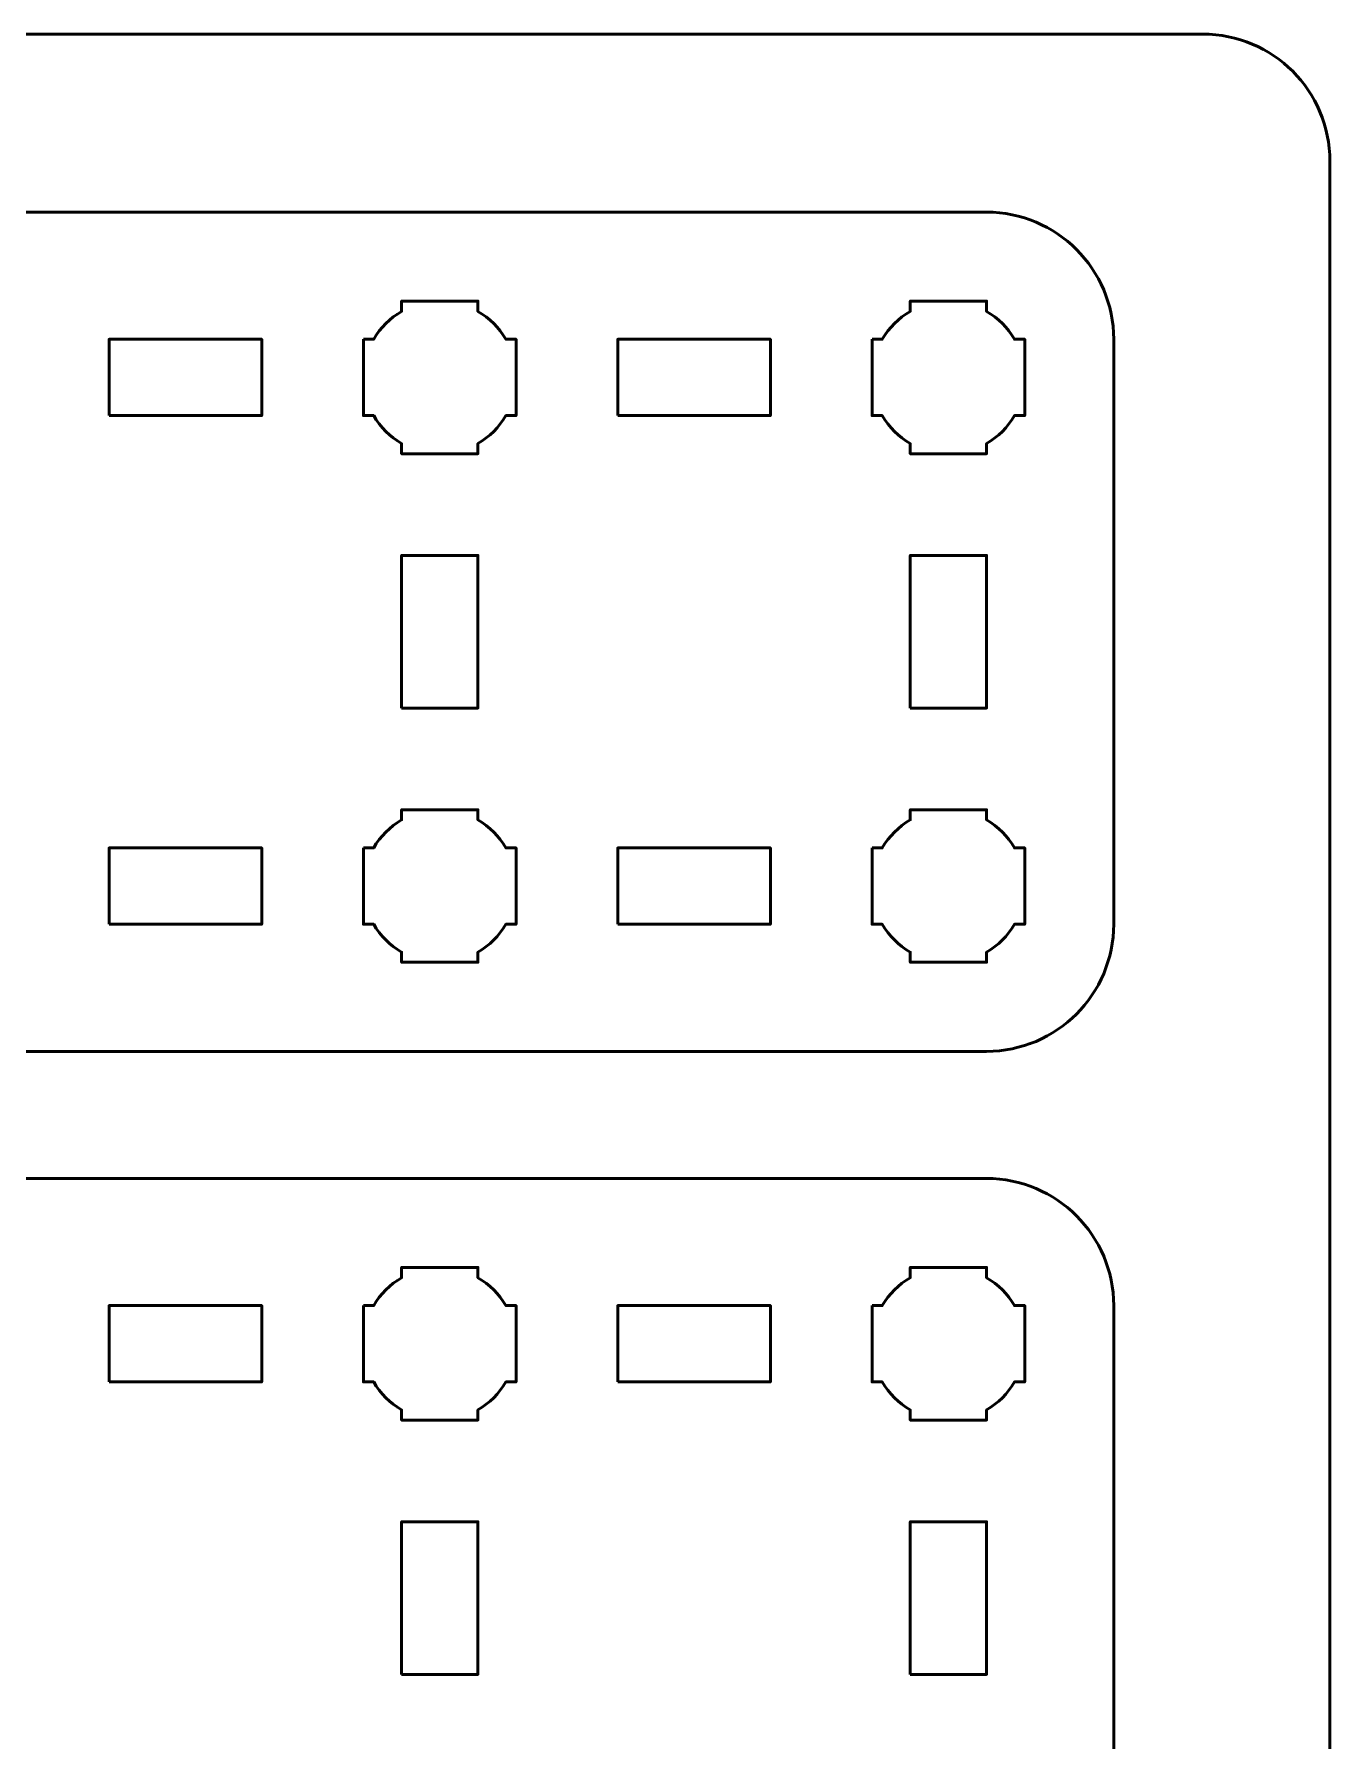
# Model space of a CAD drawing. Header units: centimetres. Extents: x -21 to 0, y -29.7 to 0.
# Drawn here: x -5.09 to 0, y -6.71 to 0 of the extents above; entities that cross this region are included whole.
import ezdxf

# ---------------------------------------------------------------- set-up
doc = ezdxf.new("R2010")
doc.units = ezdxf.units.CM
doc.header["$MEASUREMENT"] = 0
doc.layers.add('Layer 1', color=7, linetype='Continuous')

msp = doc.modelspace()

# ---------------------------------------------------------------- linework, layer by layer
at = {"layer": 'Layer 1', "lineweight": 53}
for points in [[(-4.8, -1.5), (-4.2, -1.5), (-4.2, -1.2), (-4.8, -1.2), (-4.8, -1.5)], [(-2.8, -1.5), (-2.2, -1.5), (-2.2, -1.2), (-2.8, -1.2), (-2.8, -1.5)], [(-3.65, -2.65), (-3.35, -2.65), (-3.35, -2.05), (-3.65, -2.05), (-3.65, -2.65)], [(-1.65, -2.65), (-1.35, -2.65), (-1.35, -2.05), (-1.65, -2.05), (-1.65, -2.65)], [(-4.8, -3.5), (-4.2, -3.5), (-4.2, -3.2), (-4.8, -3.2), (-4.8, -3.5)], [(-2.8, -3.5), (-2.2, -3.5), (-2.2, -3.2), (-2.8, -3.2), (-2.8, -3.5)], [(-4.8, -5.3), (-4.2, -5.3), (-4.2, -5), (-4.8, -5), (-4.8, -5.3)], [(-2.8, -5.3), (-2.2, -5.3), (-2.2, -5), (-2.8, -5), (-2.8, -5.3)], [(-3.65, -6.45), (-3.35, -6.45), (-3.35, -5.85), (-3.65, -5.85), (-3.65, -6.45)], [(-1.65, -6.45), (-1.35, -6.45), (-1.35, -5.85), (-1.65, -5.85), (-1.65, -6.45)]]:
    msp.add_lwpolyline(points, close=True, dxfattribs=at)
at = {"layer": 'Layer 1', "color": 1, "lineweight": 53}
msp.add_open_spline([(-21.00003, -29.19995), (-21.00003, -29.19995), (-21.00003, -5.89992), (-21.00003, -5.89992), (-21.00003, -5.89992), (-21.00003, -5.81709), (-20.93286, -5.74992), (-20.85003, -5.74992), (-20.85003, -5.74992), (-20.7672, -5.74992), (-20.70003, -5.68275), (-20.70003, -5.59992), (-20.70003, -5.59992), (-20.70003, -5.51709), (-20.7672, -5.44992), (-20.85003, -5.44992), (-20.85003, -5.44992), (-20.93286, -5.44992), (-21.00003, -5.38275), (-21.00003, -5.29992), (-21.00003, -5.29992), (-21.00003, -5.21709), (-20.93286, -5.14992), (-20.85003, -5.14992), (-20.85003, -5.14992), (-20.7672, -5.14992), (-20.70003, -5.08275), (-20.70003, -4.99992), (-20.70003, -4.99992), (-20.70003, -4.91709), (-20.7672, -4.84992), (-20.85003, -4.84992), (-20.85003, -4.84992), (-20.93286, -4.84992), (-21.00003, -4.78275), (-21.00003, -4.69992), (-21.00003, -4.69992), (-21.00003, -4.61709), (-20.93286, -4.54992), (-20.85003, -4.54992), (-20.85003, -4.54992), (-20.7672, -4.54992), (-20.70003, -4.48275), (-20.70003, -4.39992), (-20.70003, -4.39992), (-20.70003, -4.31709), (-20.7672, -4.24992), (-20.85003, -4.24992), (-20.85003, -4.24992), (-20.93286, -4.24992), (-21.00003, -4.18275), (-21.00003, -4.09992), (-21.00003, -4.09992), (-21.00003, -4.01709), (-20.93286, -3.94992), (-20.85003, -3.94992), (-20.85003, -3.94992), (-20.7672, -3.94992), (-20.70003, -3.88275), (-20.70003, -3.79992), (-20.70003, -3.79992), (-20.70003, -3.71709), (-20.7672, -3.64992), (-20.85003, -3.64992), (-20.85003, -3.64992), (-20.93286, -3.64992), (-21.00003, -3.58275), (-21.00003, -3.49992), (-21.00003, -3.49992), (-21.00003, -3.41709), (-20.93286, -3.34992), (-20.85003, -3.34992), (-20.85003, -3.34992), (-20.7672, -3.34992), (-20.70003, -3.28275), (-20.70003, -3.19992), (-20.70003, -3.19992), (-20.70003, -3.11709), (-20.7672, -3.04992), (-20.85003, -3.04992), (-20.85003, -3.04992), (-20.93286, -3.04992), (-21.00003, -2.98275), (-21.00003, -2.89992), (-21.00003, -2.89992), (-21.00003, -2.81709), (-20.93286, -2.74992), (-20.85003, -2.74992), (-20.85003, -2.74992), (-20.7672, -2.74992), (-20.70003, -2.68275), (-20.70003, -2.59992), (-20.70003, -2.59992), (-20.70003, -2.51709), (-20.7672, -2.44992), (-20.85003, -2.44992), (-20.85003, -2.44992), (-20.93286, -2.44992), (-21.00003, -2.38275), (-21.00003, -2.29992), (-21.00003, -2.29992), (-21.00003, -2.21709), (-20.93286, -2.14992), (-20.85003, -2.14992), (-20.85003, -2.14992), (-20.7672, -2.14992), (-20.70003, -2.08275), (-20.70003, -1.99992), (-20.70003, -1.99992), (-20.70003, -1.91709), (-20.7672, -1.84992), (-20.85003, -1.84992), (-20.85003, -1.84992), (-20.93286, -1.84992), (-21.00003, -1.78275), (-21.00003, -1.69992), (-21.00003, -1.69992), (-21.00003, -1.61709), (-20.93286, -1.54992), (-20.85003, -1.54992), (-20.85003, -1.54992), (-20.7672, -1.54992), (-20.70003, -1.48275), (-20.70003, -1.39992), (-20.70003, -1.39992), (-20.70003, -1.31709), (-20.7672, -1.24992), (-20.85003, -1.24992), (-20.85003, -1.24992), (-20.93286, -1.24992), (-21.00003, -1.18275), (-21.00003, -1.09992), (-21.00003, -1.09992), (-21.00003, -1.09992), (-21.00003, -0.49992), (-21.00003, -0.49992), (-21.00003, -0.49992), (-21.00003, -0.22295), (-20.77694, 0.00004), (-20.49994, 0.00004), (-20.49994, 0.00004), (-20.49994, 0.00004), (-0.50008, 0.00004), (-0.50008, 0.00004), (-0.50008, 0.00004), (-0.22294, 0.00004), (0.00002, -0.22295), (0.00002, -0.49992), (0.00002, -0.49992), (0.00002, -0.49992), (0.00002, -29.19995), (0.00002, -29.19995), (0.00002, -29.19995), (0.00002, -29.47695), (-0.22294, -29.70004), (-0.50008, -29.70004), (-0.50008, -29.70004), (-0.50008, -29.70004), (-20.49994, -29.70004), (-20.49994, -29.70004), (-20.49994, -29.70004), (-20.77694, -29.70004), (-21.00003, -29.47695), (-21.00003, -29.19995)], degree=3, knots=[0, 0, 0, 0, 0.0243902, 0.0243902, 0.0243902, 0.0243902, 0.0487805, 0.0487805, 0.0487805, 0.0487805, 0.0731707, 0.0731707, 0.0731707, 0.0731707, 0.097561, 0.097561, 0.097561, 0.097561, 0.1219512, 0.1219512, 0.1219512, 0.1219512, 0.1463415, 0.1463415, 0.1463415, 0.1463415, 0.1707317, 0.1707317, 0.1707317, 0.1707317, 0.195122, 0.195122, 0.195122, 0.195122, 0.2195122, 0.2195122, 0.2195122, 0.2195122, 0.2439024, 0.2439024, 0.2439024, 0.2439024, 0.2682927, 0.2682927, 0.2682927, 0.2682927, 0.2926829, 0.2926829, 0.2926829, 0.2926829, 0.3170732, 0.3170732, 0.3170732, 0.3170732, 0.3414634, 0.3414634, 0.3414634, 0.3414634, 0.3658537, 0.3658537, 0.3658537, 0.3658537, 0.3902439, 0.3902439, 0.3902439, 0.3902439, 0.4146341, 0.4146341, 0.4146341, 0.4146341, 0.4390244, 0.4390244, 0.4390244, 0.4390244, 0.4634146, 0.4634146, 0.4634146, 0.4634146, 0.4878049, 0.4878049, 0.4878049, 0.4878049, 0.5121951, 0.5121951, 0.5121951, 0.5121951, 0.5365854, 0.5365854, 0.5365854, 0.5365854, 0.5609756, 0.5609756, 0.5609756, 0.5609756, 0.5853659, 0.5853659, 0.5853659, 0.5853659, 0.6097561, 0.6097561, 0.6097561, 0.6097561, 0.6341463, 0.6341463, 0.6341463, 0.6341463, 0.6585366, 0.6585366, 0.6585366, 0.6585366, 0.6829268, 0.6829268, 0.6829268, 0.6829268, 0.7073171, 0.7073171, 0.7073171, 0.7073171, 0.7317073, 0.7317073, 0.7317073, 0.7317073, 0.7560976, 0.7560976, 0.7560976, 0.7560976, 0.7804878, 0.7804878, 0.7804878, 0.7804878, 0.804878, 0.804878, 0.804878, 0.804878, 0.8292683, 0.8292683, 0.8292683, 0.8292683, 0.8536585, 0.8536585, 0.8536585, 0.8536585, 0.8780488, 0.8780488, 0.8780488, 0.8780488, 0.902439, 0.902439, 0.902439, 0.902439, 0.9268293, 0.9268293, 0.9268293, 0.9268293, 0.9512195, 0.9512195, 0.9512195, 0.9512195, 0.9756098, 0.9756098, 0.9756098, 0.9756098, 1, 1, 1, 1], dxfattribs=at)
at = {"layer": 'Layer 1', "color": 3, "lineweight": 53}
for points in [[(-10.15, -3.5), (-10.15, -3.5), (-10.15, -1.2), (-10.15, -1.2), (-10.15, -1.2), (-10.15, -0.92391), (-9.92609, -0.7), (-9.65, -0.7), (-9.65, -0.7), (-9.65, -0.7), (-1.35, -0.7), (-1.35, -0.7), (-1.35, -0.7), (-1.07391, -0.7), (-0.85, -0.92391), (-0.85, -1.2), (-0.85, -1.2), (-0.85, -1.2), (-0.85, -3.5), (-0.85, -3.5), (-0.85, -3.5), (-0.85, -3.77609), (-1.07391, -4), (-1.35, -4), (-1.35, -4), (-1.35, -4), (-9.65, -4), (-9.65, -4), (-9.65, -4), (-9.92609, -4), (-10.15, -3.77609), (-10.15, -3.5)], [(-10.15, -9.3), (-10.15, -9.3), (-10.15, -5), (-10.15, -5), (-10.15, -5), (-10.15, -4.72391), (-9.92609, -4.5), (-9.65, -4.5), (-9.65, -4.5), (-9.65, -4.5), (-1.35, -4.5), (-1.35, -4.5), (-1.35, -4.5), (-1.07391, -4.5), (-0.85, -4.72391), (-0.85, -5), (-0.85, -5), (-0.85, -5), (-0.85, -9.3), (-0.85, -9.3), (-0.85, -9.3), (-0.85, -9.57609), (-1.07391, -9.8), (-1.35, -9.8), (-1.35, -9.8), (-1.35, -9.8), (-9.65, -9.8), (-9.65, -9.8), (-9.65, -9.8), (-9.92609, -9.8), (-10.15, -9.57609), (-10.15, -9.3)]]:
    msp.add_open_spline(points, degree=3, knots=[0, 0, 0, 0, 0.125, 0.125, 0.125, 0.125, 0.25, 0.25, 0.25, 0.25, 0.375, 0.375, 0.375, 0.375, 0.5, 0.5, 0.5, 0.5, 0.625, 0.625, 0.625, 0.625, 0.75, 0.75, 0.75, 0.75, 0.875, 0.875, 0.875, 0.875, 1, 1, 1, 1], dxfattribs=at)
at = {"layer": 'Layer 1', "lineweight": 53}
for points in [[(-3.8, -1.2), (-3.8, -1.2), (-3.75985, -1.2), (-3.75985, -1.2), (-3.75985, -1.2), (-3.7335, -1.15447), (-3.69553, -1.1165), (-3.65, -1.09015), (-3.65, -1.09015), (-3.65, -1.09015), (-3.65, -1.05), (-3.65, -1.05), (-3.65, -1.05), (-3.65, -1.05), (-3.5, -1.05), (-3.5, -1.05), (-3.5, -1.05), (-3.5, -1.05), (-3.35, -1.05), (-3.35, -1.05), (-3.35, -1.05), (-3.35, -1.05), (-3.35, -1.09015), (-3.35, -1.09015), (-3.35, -1.09015), (-3.30447, -1.1165), (-3.2665, -1.15447), (-3.24015, -1.2), (-3.24015, -1.2), (-3.24015, -1.2), (-3.2, -1.2), (-3.2, -1.2), (-3.2, -1.2), (-3.2, -1.2), (-3.2, -1.35), (-3.2, -1.35), (-3.2, -1.35), (-3.2, -1.35), (-3.2, -1.5), (-3.2, -1.5), (-3.2, -1.5), (-3.2, -1.5), (-3.24015, -1.5), (-3.24015, -1.5), (-3.24015, -1.5), (-3.2665, -1.54553), (-3.30447, -1.5835), (-3.35, -1.60985), (-3.35, -1.60985), (-3.35, -1.60985), (-3.35, -1.65), (-3.35, -1.65), (-3.35, -1.65), (-3.35, -1.65), (-3.5, -1.65), (-3.5, -1.65), (-3.5, -1.65), (-3.5, -1.65), (-3.65, -1.65), (-3.65, -1.65), (-3.65, -1.65), (-3.65, -1.65), (-3.65, -1.60985), (-3.65, -1.60985), (-3.65, -1.60985), (-3.69553, -1.5835), (-3.7335, -1.54553), (-3.75985, -1.5), (-3.75985, -1.5), (-3.75985, -1.5), (-3.8, -1.5), (-3.8, -1.5), (-3.8, -1.5), (-3.8, -1.5), (-3.8, -1.35), (-3.8, -1.35), (-3.8, -1.35), (-3.8, -1.35), (-3.8, -1.2), (-3.8, -1.2)], [(-1.8, -1.2), (-1.8, -1.2), (-1.75985, -1.2), (-1.75985, -1.2), (-1.75985, -1.2), (-1.7335, -1.15447), (-1.69553, -1.1165), (-1.65, -1.09015), (-1.65, -1.09015), (-1.65, -1.09015), (-1.65, -1.05), (-1.65, -1.05), (-1.65, -1.05), (-1.65, -1.05), (-1.5, -1.05), (-1.5, -1.05), (-1.5, -1.05), (-1.5, -1.05), (-1.35, -1.05), (-1.35, -1.05), (-1.35, -1.05), (-1.35, -1.05), (-1.35, -1.09015), (-1.35, -1.09015), (-1.35, -1.09015), (-1.30447, -1.1165), (-1.2665, -1.15447), (-1.24015, -1.2), (-1.24015, -1.2), (-1.24015, -1.2), (-1.2, -1.2), (-1.2, -1.2), (-1.2, -1.2), (-1.2, -1.2), (-1.2, -1.35), (-1.2, -1.35), (-1.2, -1.35), (-1.2, -1.35), (-1.2, -1.5), (-1.2, -1.5), (-1.2, -1.5), (-1.2, -1.5), (-1.24015, -1.5), (-1.24015, -1.5), (-1.24015, -1.5), (-1.2665, -1.54553), (-1.30447, -1.5835), (-1.35, -1.60985), (-1.35, -1.60985), (-1.35, -1.60985), (-1.35, -1.65), (-1.35, -1.65), (-1.35, -1.65), (-1.35, -1.65), (-1.5, -1.65), (-1.5, -1.65), (-1.5, -1.65), (-1.5, -1.65), (-1.65, -1.65), (-1.65, -1.65), (-1.65, -1.65), (-1.65, -1.65), (-1.65, -1.60985), (-1.65, -1.60985), (-1.65, -1.60985), (-1.69553, -1.5835), (-1.7335, -1.54553), (-1.75985, -1.5), (-1.75985, -1.5), (-1.75985, -1.5), (-1.8, -1.5), (-1.8, -1.5), (-1.8, -1.5), (-1.8, -1.5), (-1.8, -1.35), (-1.8, -1.35), (-1.8, -1.35), (-1.8, -1.35), (-1.8, -1.2), (-1.8, -1.2)], [(-3.8, -3.2), (-3.8, -3.2), (-3.75985, -3.2), (-3.75985, -3.2), (-3.75985, -3.2), (-3.7335, -3.15447), (-3.69553, -3.1165), (-3.65, -3.09015), (-3.65, -3.09015), (-3.65, -3.09015), (-3.65, -3.05), (-3.65, -3.05), (-3.65, -3.05), (-3.65, -3.05), (-3.5, -3.05), (-3.5, -3.05), (-3.5, -3.05), (-3.5, -3.05), (-3.35, -3.05), (-3.35, -3.05), (-3.35, -3.05), (-3.35, -3.05), (-3.35, -3.09015), (-3.35, -3.09015), (-3.35, -3.09015), (-3.30447, -3.1165), (-3.2665, -3.15447), (-3.24015, -3.2), (-3.24015, -3.2), (-3.24015, -3.2), (-3.2, -3.2), (-3.2, -3.2), (-3.2, -3.2), (-3.2, -3.2), (-3.2, -3.35), (-3.2, -3.35), (-3.2, -3.35), (-3.2, -3.35), (-3.2, -3.5), (-3.2, -3.5), (-3.2, -3.5), (-3.2, -3.5), (-3.24015, -3.5), (-3.24015, -3.5), (-3.24015, -3.5), (-3.2665, -3.54553), (-3.30447, -3.5835), (-3.35, -3.60985), (-3.35, -3.60985), (-3.35, -3.60985), (-3.35, -3.65), (-3.35, -3.65), (-3.35, -3.65), (-3.35, -3.65), (-3.5, -3.65), (-3.5, -3.65), (-3.5, -3.65), (-3.5, -3.65), (-3.65, -3.65), (-3.65, -3.65), (-3.65, -3.65), (-3.65, -3.65), (-3.65, -3.60985), (-3.65, -3.60985), (-3.65, -3.60985), (-3.69553, -3.5835), (-3.7335, -3.54553), (-3.75985, -3.5), (-3.75985, -3.5), (-3.75985, -3.5), (-3.8, -3.5), (-3.8, -3.5), (-3.8, -3.5), (-3.8, -3.5), (-3.8, -3.35), (-3.8, -3.35), (-3.8, -3.35), (-3.8, -3.35), (-3.8, -3.2), (-3.8, -3.2)], [(-1.8, -3.2), (-1.8, -3.2), (-1.75985, -3.2), (-1.75985, -3.2), (-1.75985, -3.2), (-1.7335, -3.15447), (-1.69553, -3.1165), (-1.65, -3.09015), (-1.65, -3.09015), (-1.65, -3.09015), (-1.65, -3.05), (-1.65, -3.05), (-1.65, -3.05), (-1.65, -3.05), (-1.5, -3.05), (-1.5, -3.05), (-1.5, -3.05), (-1.5, -3.05), (-1.35, -3.05), (-1.35, -3.05), (-1.35, -3.05), (-1.35, -3.05), (-1.35, -3.09015), (-1.35, -3.09015), (-1.35, -3.09015), (-1.30447, -3.1165), (-1.2665, -3.15447), (-1.24015, -3.2), (-1.24015, -3.2), (-1.24015, -3.2), (-1.2, -3.2), (-1.2, -3.2), (-1.2, -3.2), (-1.2, -3.2), (-1.2, -3.35), (-1.2, -3.35), (-1.2, -3.35), (-1.2, -3.35), (-1.2, -3.5), (-1.2, -3.5), (-1.2, -3.5), (-1.2, -3.5), (-1.24015, -3.5), (-1.24015, -3.5), (-1.24015, -3.5), (-1.2665, -3.54553), (-1.30447, -3.5835), (-1.35, -3.60985), (-1.35, -3.60985), (-1.35, -3.60985), (-1.35, -3.65), (-1.35, -3.65), (-1.35, -3.65), (-1.35, -3.65), (-1.5, -3.65), (-1.5, -3.65), (-1.5, -3.65), (-1.5, -3.65), (-1.65, -3.65), (-1.65, -3.65), (-1.65, -3.65), (-1.65, -3.65), (-1.65, -3.60985), (-1.65, -3.60985), (-1.65, -3.60985), (-1.69553, -3.5835), (-1.7335, -3.54553), (-1.75985, -3.5), (-1.75985, -3.5), (-1.75985, -3.5), (-1.8, -3.5), (-1.8, -3.5), (-1.8, -3.5), (-1.8, -3.5), (-1.8, -3.35), (-1.8, -3.35), (-1.8, -3.35), (-1.8, -3.35), (-1.8, -3.2), (-1.8, -3.2)], [(-3.8, -5), (-3.8, -5), (-3.75985, -5), (-3.75985, -5), (-3.75985, -5), (-3.7335, -4.95447), (-3.69553, -4.9165), (-3.65, -4.89015), (-3.65, -4.89015), (-3.65, -4.89015), (-3.65, -4.85), (-3.65, -4.85), (-3.65, -4.85), (-3.65, -4.85), (-3.5, -4.85), (-3.5, -4.85), (-3.5, -4.85), (-3.5, -4.85), (-3.35, -4.85), (-3.35, -4.85), (-3.35, -4.85), (-3.35, -4.85), (-3.35, -4.89015), (-3.35, -4.89015), (-3.35, -4.89015), (-3.30447, -4.9165), (-3.2665, -4.95447), (-3.24015, -5), (-3.24015, -5), (-3.24015, -5), (-3.2, -5), (-3.2, -5), (-3.2, -5), (-3.2, -5), (-3.2, -5.15), (-3.2, -5.15), (-3.2, -5.15), (-3.2, -5.15), (-3.2, -5.3), (-3.2, -5.3), (-3.2, -5.3), (-3.2, -5.3), (-3.24015, -5.3), (-3.24015, -5.3), (-3.24015, -5.3), (-3.2665, -5.34553), (-3.30447, -5.3835), (-3.35, -5.40985), (-3.35, -5.40985), (-3.35, -5.40985), (-3.35, -5.45), (-3.35, -5.45), (-3.35, -5.45), (-3.35, -5.45), (-3.5, -5.45), (-3.5, -5.45), (-3.5, -5.45), (-3.5, -5.45), (-3.65, -5.45), (-3.65, -5.45), (-3.65, -5.45), (-3.65, -5.45), (-3.65, -5.40985), (-3.65, -5.40985), (-3.65, -5.40985), (-3.69553, -5.3835), (-3.7335, -5.34553), (-3.75985, -5.3), (-3.75985, -5.3), (-3.75985, -5.3), (-3.8, -5.3), (-3.8, -5.3), (-3.8, -5.3), (-3.8, -5.3), (-3.8, -5.15), (-3.8, -5.15), (-3.8, -5.15), (-3.8, -5.15), (-3.8, -5), (-3.8, -5)], [(-1.8, -5), (-1.8, -5), (-1.75985, -5), (-1.75985, -5), (-1.75985, -5), (-1.7335, -4.95447), (-1.69553, -4.9165), (-1.65, -4.89015), (-1.65, -4.89015), (-1.65, -4.89015), (-1.65, -4.85), (-1.65, -4.85), (-1.65, -4.85), (-1.65, -4.85), (-1.5, -4.85), (-1.5, -4.85), (-1.5, -4.85), (-1.5, -4.85), (-1.35, -4.85), (-1.35, -4.85), (-1.35, -4.85), (-1.35, -4.85), (-1.35, -4.89015), (-1.35, -4.89015), (-1.35, -4.89015), (-1.30447, -4.9165), (-1.2665, -4.95447), (-1.24015, -5), (-1.24015, -5), (-1.24015, -5), (-1.2, -5), (-1.2, -5), (-1.2, -5), (-1.2, -5), (-1.2, -5.15), (-1.2, -5.15), (-1.2, -5.15), (-1.2, -5.15), (-1.2, -5.3), (-1.2, -5.3), (-1.2, -5.3), (-1.2, -5.3), (-1.24015, -5.3), (-1.24015, -5.3), (-1.24015, -5.3), (-1.2665, -5.34553), (-1.30447, -5.3835), (-1.35, -5.40985), (-1.35, -5.40985), (-1.35, -5.40985), (-1.35, -5.45), (-1.35, -5.45), (-1.35, -5.45), (-1.35, -5.45), (-1.5, -5.45), (-1.5, -5.45), (-1.5, -5.45), (-1.5, -5.45), (-1.65, -5.45), (-1.65, -5.45), (-1.65, -5.45), (-1.65, -5.45), (-1.65, -5.40985), (-1.65, -5.40985), (-1.65, -5.40985), (-1.69553, -5.3835), (-1.7335, -5.34553), (-1.75985, -5.3), (-1.75985, -5.3), (-1.75985, -5.3), (-1.8, -5.3), (-1.8, -5.3), (-1.8, -5.3), (-1.8, -5.3), (-1.8, -5.15), (-1.8, -5.15), (-1.8, -5.15), (-1.8, -5.15), (-1.8, -5), (-1.8, -5)]]:
    msp.add_open_spline(points, degree=3, knots=[0, 0, 0, 0, 0.05, 0.05, 0.05, 0.05, 0.1, 0.1, 0.1, 0.1, 0.15, 0.15, 0.15, 0.15, 0.2, 0.2, 0.2, 0.2, 0.25, 0.25, 0.25, 0.25, 0.3, 0.3, 0.3, 0.3, 0.35, 0.35, 0.35, 0.35, 0.4, 0.4, 0.4, 0.4, 0.45, 0.45, 0.45, 0.45, 0.5, 0.5, 0.5, 0.5, 0.55, 0.55, 0.55, 0.55, 0.6, 0.6, 0.6, 0.6, 0.65, 0.65, 0.65, 0.65, 0.7, 0.7, 0.7, 0.7, 0.75, 0.75, 0.75, 0.75, 0.8, 0.8, 0.8, 0.8, 0.85, 0.85, 0.85, 0.85, 0.9, 0.9, 0.9, 0.9, 0.95, 0.95, 0.95, 0.95, 1, 1, 1, 1], dxfattribs=at)

doc.saveas('drawing.dxf')
